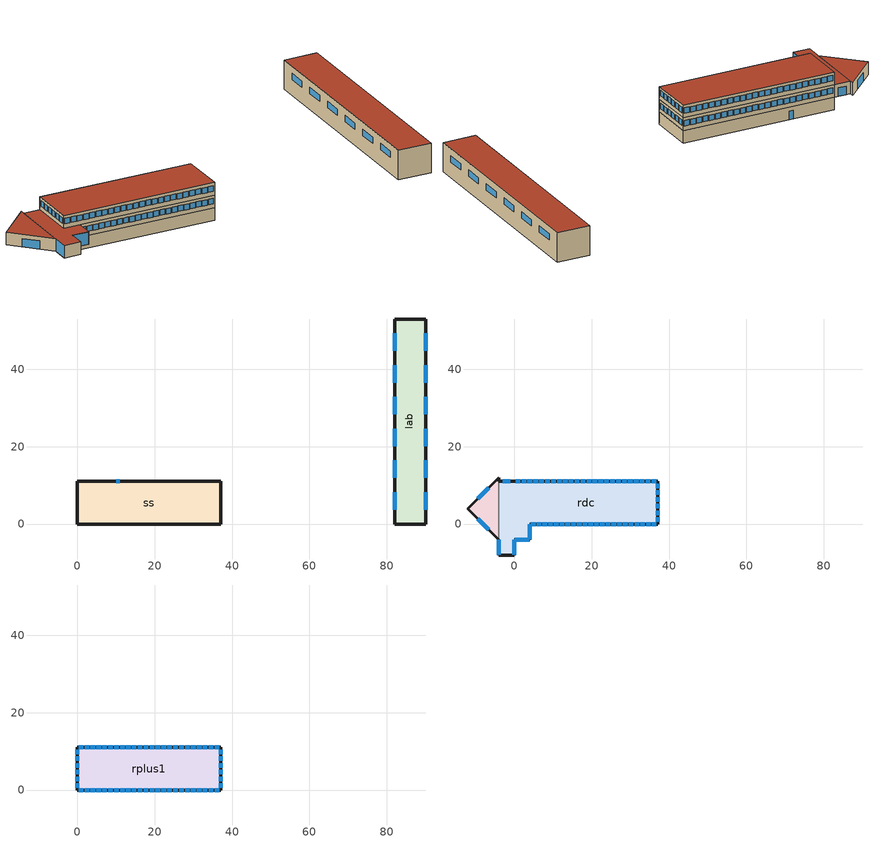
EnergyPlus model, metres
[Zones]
ss
 floor ground (Generic Ground Slab): 37,11 37,0 0,0 0,11 z-3
 wall outside (wall_parpaing): 37,11 0,11 z-3:0
 wall ground (wall_parpaing): 0,11 0,0 37,0 37,11 z-3:0
 window (paroi murale simple vitrage): 11,11 10,11 z-3:-1
lab
 floor ground (Generic Ground Slab): 90,53 90,0 82,0 82,53 z-3
 wall outside (Generic Exterior Wall): 82,0 90,0 90,53 82,53 82,0 z-3:4
 window (Generic Double Pane): 90,44.79 90,49.29 / 90,36.57 90,41.07 / 90,28.36 90,32.86 / 90,20.14 90,24.64 / 90,11.93 90,16.43 / 90,3.71 90,8.21 / 82,8.21 82,3.71 / 82,16.43 82,11.93 / 82,24.64 82,20.14 / 82,32.86 82,28.36 / 82,41.07 82,36.57 / 82,49.29 82,44.79 z0.85:2.35
 roof outside (Generic Roof): 82,53 82,0 90,0 90,53 z4
rdc
 floor ground (Generic Ground Slab): 0,11 0,0 4,0 4,-4 0,-4 0,-8 -4,-8 -4,11 z0
 floor to ss (Floor_Internal): 37,11 37,0 0,0 0,11 z0
 wall outside (Wall_osb): -4,-4 -4,-8 0,-8 0,-4 4,-4 4,0 37,0 37,11 0,11 -4,11 z0:3
 wall to meeting (Wall_osb): -4,11 -4,-4 z0:3
 window (Fenetre_PVC_Double): 37,9.26 37,10.46 / 37,7.51 37,8.71 / 37,5.77 37,6.97 / 37,4.03 37,5.23 / 37,2.29 37,3.49 / 37,0.54 37,1.74 / 1.53,11 0.33,11 / 3.06,11 1.86,11 / 4.58,11 3.38,11 / 6.11,11 4.91,11 / 7.64,11 6.44,11 / 9.17,11 7.97,11 / 10.7,11 9.5,11 / 12.22,11 11.02,11 / 13.75,11 12.55,11 / 15.28,11 14.08,11 / 16.81,11 15.61,11 / 18.34,11 17.14,11 / 19.86,11 18.66,11 / 21.39,11 20.19,11 / 22.92,11 21.72,11 / 24.45,11 23.25,11 / 25.98,11 24.78,11 / 27.5,11 26.3,11 / 29.03,11 27.83,11 / 30.56,11 29.36,11 / 32.09,11 30.89,11 / 33.62,11 32.42,11 / 35.14,11 33.94,11 / 36.67,11 35.47,11 / 35.51,0 36.71,0 / 34.03,0 35.23,0 / 32.54,0 33.74,0 / 31.05,0 32.25,0 / 29.57,0 30.77,0 / 28.08,0 29.28,0 / 26.59,0 27.79,0 / 25.1,0 26.3,0 / 23.62,0 24.82,0 / 22.13,0 23.33,0 / 20.64,0 21.84,0 / 19.16,0 20.36,0 / 17.67,0 18.87,0 / 16.18,0 17.38,0 / 14.7,0 15.9,0 / 13.21,0 14.41,0 / 11.72,0 12.92,0 / 10.23,0 11.44,0 / 8.75,0 9.95,0 / 7.26,0 8.46,0 / 5.77,0 6.97,0 / 4.29,0 5.49,0 z1:2.3
 window (paroi murale simple vitrage): -1,11 -3,11 z0:2; -4,-4.1 -4,-7.9 / 0,-7.9 0,-4.1 / 0.1,-4 3.9,-4 / 4,-3.9 4,-0.1 z0:2.9
 roof outside (Generic Roof): -4,11 -4,-8 0,-8 0,-4 4,-4 4,0 0,0 0,11 z3
meeting
 floor ground (Generic Ground Slab): -4,12 -4,-4 -12,4 z0
 wall outside (Wall_osb): -4,11 -4,12 -12,4 -4,-4 z0:3
 window (paroi murale simple vitrage): -6.59,9.41 -9.41,6.59 / -9.41,1.41 -6.59,-1.41 z0:2
 roof outside (Generic Roof): -12,4 -4,-4 -4,12 z3
rplus1
 floor to rdc (Floor_Internal): 37,11 37,0 0,0 0,11 z3
 wall outside (Wall_osb): 37,0 37,11 0,11 0,0 37,0 z3:6
 window (Fenetre_PVC_Double): 37,9.26 37,10.46 / 37,7.51 37,8.71 / 37,5.77 37,6.97 / 37,4.03 37,5.23 / 37,2.29 37,3.49 / 37,0.54 37,1.74 / 1.53,11 0.33,11 / 3.06,11 1.86,11 / 4.58,11 3.38,11 / 6.11,11 4.91,11 / 7.64,11 6.44,11 / 9.17,11 7.97,11 / 10.7,11 9.5,11 / 12.22,11 11.02,11 / 13.75,11 12.55,11 / 15.28,11 14.08,11 / 16.81,11 15.61,11 / 18.34,11 17.14,11 / 19.86,11 18.66,11 / 21.39,11 20.19,11 / 22.92,11 21.72,11 / 24.45,11 23.25,11 / 25.98,11 24.78,11 / 27.5,11 26.3,11 / 29.03,11 27.83,11 / 30.56,11 29.36,11 / 32.09,11 30.89,11 / 33.62,11 32.42,11 / 35.14,11 33.94,11 / 36.67,11 35.47,11 / 0,1.74 0,0.54 / 0,3.49 0,2.29 / 0,5.23 0,4.03 / 0,6.97 0,5.77 / 0,8.71 0,7.51 / 0,10.46 0,9.26 / 35.47,0 36.67,0 / 33.94,0 35.14,0 / 32.42,0 33.62,0 / 30.89,0 32.09,0 / 29.36,0 30.56,0 / 27.83,0 29.03,0 / 26.3,0 27.5,0 / 24.78,0 25.98,0 / 23.25,0 24.45,0 / 21.72,0 22.92,0 / 20.19,0 21.39,0 / 18.66,0 19.86,0 / 17.14,0 18.34,0 / 15.61,0 16.81,0 / 14.08,0 15.28,0 / 12.55,0 13.75,0 / 11.02,0 12.22,0 / 9.5,0 10.7,0 / 7.97,0 9.17,0 / 6.44,0 7.64,0 / 4.91,0 6.11,0 / 3.38,0 4.58,0 / 1.86,0 3.06,0 / 0.33,0 1.53,0 z4:5.3
 roof outside (Generic Roof): 0,11 0,0 37,0 37,11 z6
[Material] Thermal Absorptance=0.9
Name | Roughness | Thickness {m} | Conductivity {W/m-K} | Density {kg/m3} | Specific Heat {J/kg-K} | Solar Absorptance | Visible Absorptance
GlassWool_Old | Rough | 0.1 | 0.05 | 18 | 840 | 0.7 | 0.7
Generic Ceiling Air Gap | Smooth | 0.1 | 0.556 | 1.28 | 1000 | 0.7 | 0.7
Generic HW Concrete | MediumRough | 0.2 | 1.95 | 2240 | 900 | 0.8 | 0.8
Generic Brick | MediumRough | 0.1 | 0.9 | 1920 | 790 | 0.65 | 0.65
Generic Acoustic Tile | MediumSmooth | 0.02 | 0.06 | 368 | 590 | 0.2 | 0.2
AirCavity_5cm | MediumRough | 0.05 | 0.025 | 1.2 | 1005 | 0.7 | 0.7
OSB_20mm | MediumRough | 0.02 | 0.13 | 600 | 1600 | 0.7 | 0.7
AmianteCiment_20mm | Rough | 0.02 | 0.35 | 1600 | 900 | 0.7 | 0.7
Plaster_2cm | MediumRough | 0.02 | 0.7 | 900 | 1000 | 0.7 | 0.7
Generic LW Concrete | MediumRough | 0.1 | 0.53 | 1280 | 840 | 0.8 | 0.8
Concrete_200mm | MediumRough | 0.2 | 1.75 | 2300 | 900 | 0.7 | 0.7
Generic 50mm Insulation | MediumRough | 0.05 | 0.03 | 43 | 1210 | 0.7 | 0.7
Parpaing_10cm | MediumRough | 0.1 | 0.72 | 800 | 840 | 0.7 | 0.7
Generic Wall Air Gap | Smooth | 0.1 | 0.667 | 1.28 | 1000 | 0.7 | 0.7
Generic Gypsum Board | MediumSmooth | 0.0127 | 0.16 | 800 | 1090 | 0.5 | 0.5
Generic Roof Membrane | MediumRough | 0.01 | 0.16 | 1120 | 1460 | 0.65 | 0.65
[WindowMaterial:Glazing] Optical Data Type=SpectralAverage; Infrared Transmittance at Normal Incidence=0; Front Side Infrared Hemispherical Emissivity=0.84; Conductivity {W/m-K}=1; Dirt Correction Factor for Solar and Visible Transmittance=1; Solar Diffusing=No
Name | Thickness {m} | Solar Transmittance at Normal Incidence | Front Side Solar Reflectance at Normal Incidence | Back Side Solar Reflectance at Normal Incidence | Visible Transmittance at Normal Incidence | Front Side Visible Reflectance at Normal Incidence | Back Side Visible Reflectance at Normal Incidence | Back Side Infrared Hemispherical Emissivity
Generic Clear Glass | 0.006 | 0.77 | 0.07 | 0.07 | 0.88 | 0.08 | 0.08 | 0.84
thick_glass_for_wall | 0.02 | 0.75 | 0.075 | 0.075 | 0.8 | 0.075 | 0.075 | 0.84
clear_glass | 0.004 | 0.75 | 0.075 | 0.075 | 0.8 | 0.075 | 0.075 | 0.84
Generic Low-e Glass | 0.006 | 0.45 | 0.36 | 0.36 | 0.71 | 0.21 | 0.21 | 0.047
[WindowMaterial:Gas] Gas Type=Air
Name | Thickness {m}
air_gap_16mm | 0.016
Generic Window Air Gap | 0.0127
[Construction]
paroi murale simple vitrage: thick_glass_for_wall
Generic Exterior Wall: Generic Brick, Generic LW Concrete, Generic 50mm Insulation, Generic Wall Air Gap, Generic Gypsum Board
Generic Double Pane: Generic Low-e Glass, Generic Window Air Gap, Generic Clear Glass
Floor_Internal: Concrete_200mm
Generic Ground Slab: Generic 50mm Insulation, Generic HW Concrete
Fenetre_PVC_Double: clear_glass, air_gap_16mm, clear_glass
Wall_osb: OSB_20mm, GlassWool_Old, AmianteCiment_20mm
Generic Roof: Generic Roof Membrane, Generic 50mm Insulation, Generic LW Concrete, Generic Ceiling Air Gap, Generic Acoustic Tile
wall_parpaing: Plaster_2cm, Parpaing_10cm, AirCavity_5cm, Plaster_2cm
[Zone] Multiplier=1; Part of Total Floor Area=Yes
Name | Ceiling Height {m} | Volume {m3} | Floor Area {m2}
ss; rplus1 | 3 | 1221 | 407
rdc | 3 | 1497 | 499
meeting | 3 | 192 | 64
lab | 7 | 2968 | 424
